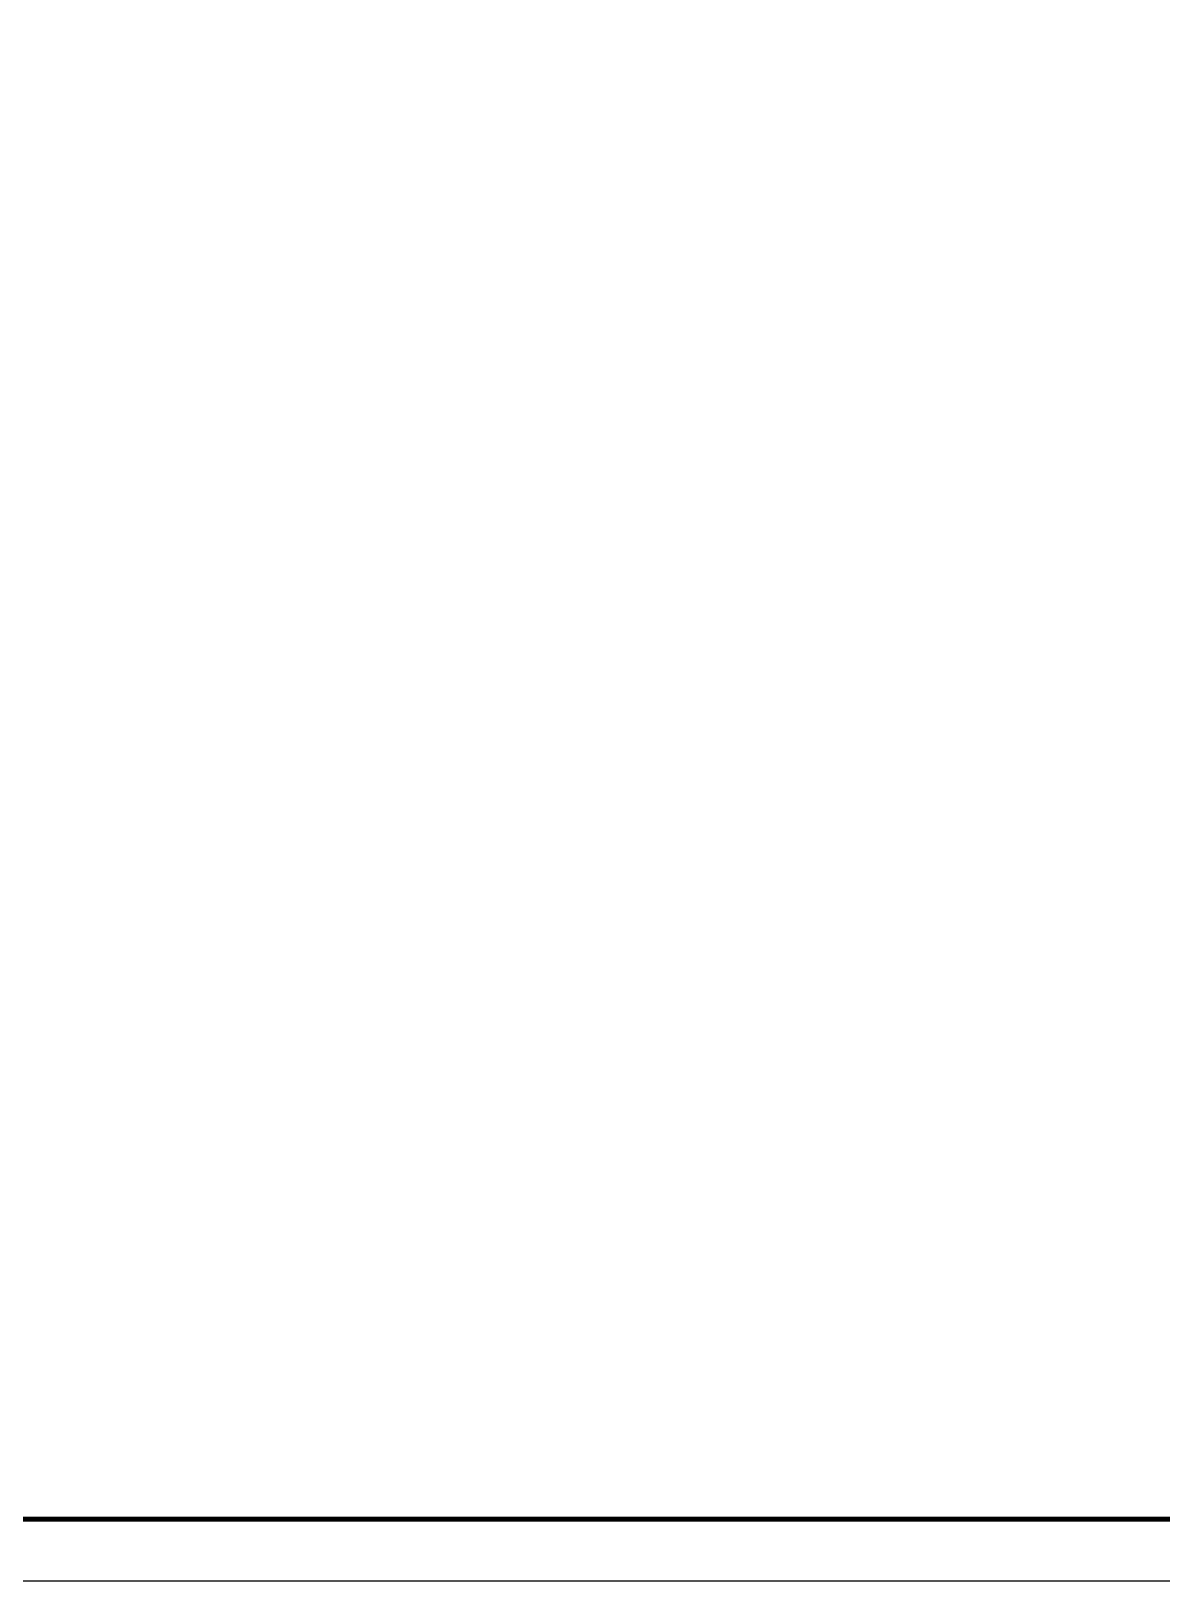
# Model space of a CAD drawing. Header units: inches. Extents: x 10 to 58978, y 5 to 41295.
# Drawn here: x 44411 to 51694, y 5 to 9988 of the extents above; entities that cross this region are included whole.
import ezdxf

# ---------------------------------------------------------------- set-up
doc = ezdxf.new("R2010")
doc.units = ezdxf.units.IN
doc.header["$MEASUREMENT"] = 0
doc.layers.add('FRAME', color=6, linetype='Continuous')
doc.layers.add('schematic lines', color=110, linetype='Continuous', lineweight=25)

# ---------------------------------------------------------------- blocks, each defined once
blk = doc.blocks.new('AHHMS TEMPLATE')
at = {"layer": 'FRAME'}
for points in [[(-1546386.7, 77508.9), (-1546386.7, 118799), (-1487419.4, 118799), (-1487419.4, 77508.9)], [(-1546386.7, 118799), (-1487419.4, 118799), (-1487419.4, 77508.9), (-1546386.7, 77508.9)], [(-1546002.5, 77893.2), (-1546002.5, 118414.8), (-1487803.6, 118414.8), (-1487803.6, 77893.2)], [(-1545989.7, 77906), (-1545989.7, 118402), (-1487816.4, 118402), (-1487816.4, 77906)], [(-1545976.9, 77918.8), (-1545976.9, 118389.2), (-1487829.2, 118389.2), (-1487829.2, 77918.8)]]:
    blk.add_lwpolyline(points, close=True, dxfattribs=at)
at = {"layer": 'FRAME', "color": 6, "const_width": 25.6}
blk.add_lwpolyline([(-1487816.4, 118402), (-1487816.4, 77906), (-1545989.7, 77906), (-1545989.7, 118402)], close=True, dxfattribs=at)

msp = doc.modelspace()

# ---------------------------------------------------------------- block references
at = {"layer": 'schematic lines'}
msp.add_blockref('AHHMS TEMPLATE', (1546397.1, -77503.6), dxfattribs=at)

doc.saveas('drawing.dxf')
